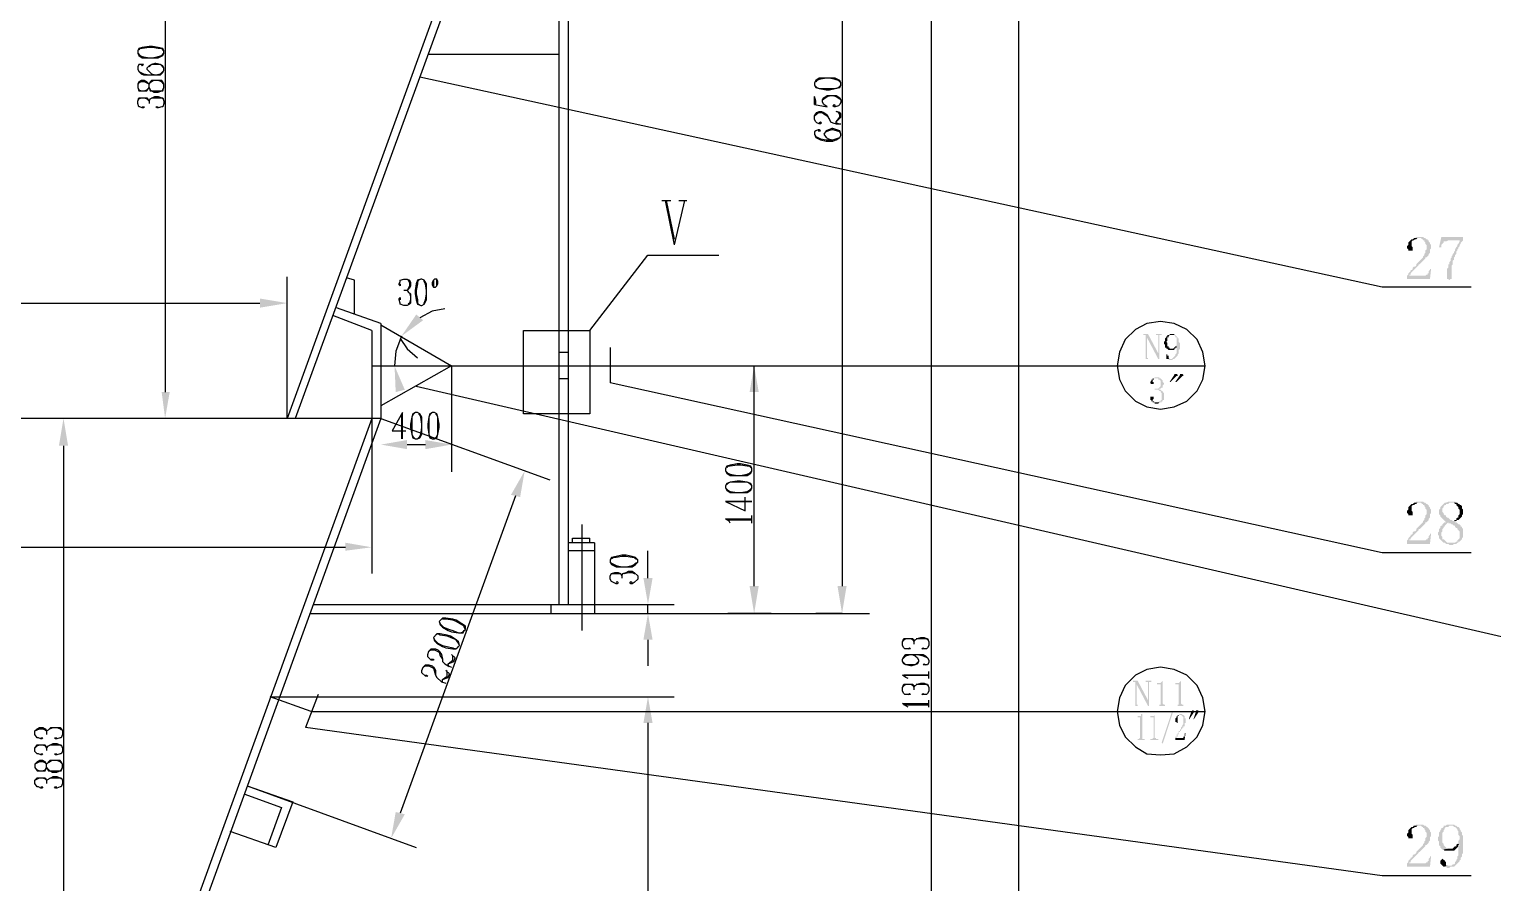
# Model space of a CAD drawing. Extents: x 51 to 246, y 3 to 417.
# Drawn here: x 114.5 to 168.8, y 264.5 to 296.1 of the extents above; entities that cross this region are included whole.
import ezdxf

# ---------------------------------------------------------------- set-up
doc = ezdxf.new("R2010")
doc.units = 0
doc.header["$MEASUREMENT"] = 0
doc.layers.add('_____1', color=160, linetype='Continuous')

msp = doc.modelspace()

# ---------------------------------------------------------------- hatches: boundary and pattern name
at = {"layer": '_____1'}
for points in [[(166.074, 288.417), (165.947, 288.417), (165.904, 288.374), (165.862, 288.374), (166.116, 288.374), (166.158, 288.332), (166.201, 288.332), (166.201, 288.29), (166.243, 288.29), (166.243, 288.247), (166.285, 288.205), (166.285, 288.163), (166.328, 288.12), (166.328, 287.951), (166.285, 287.909), (166.285, 287.824), (166.243, 287.782), (166.243, 287.739), (166.201, 287.697), (166.201, 287.655), (165.947, 287.401), (165.947, 287.358), (165.904, 287.316), (165.862, 287.316), (165.82, 287.274), (165.82, 287.231), (165.777, 287.189), (165.735, 287.189), (165.735, 287.147), (165.65, 287.062), (165.65, 287.02), (165.608, 286.977), (165.693, 286.977), (165.693, 287.02), (165.735, 287.02), (165.735, 287.062), (166.031, 287.358), (166.031, 287.401), (166.074, 287.401), (166.285, 287.612), (166.285, 287.655), (166.328, 287.655), (166.412, 287.739), (166.412, 287.782), (166.455, 287.824), (166.455, 287.951), (166.497, 287.993), (166.497, 288.12), (166.455, 288.163), (166.455, 288.205), (166.412, 288.247), (166.412, 288.29), (166.37, 288.29), (166.37, 288.332), (166.328, 288.332), (166.285, 288.374), (166.243, 288.374), (166.201, 288.417), (166.116, 288.417)], [(165.862, 288.374), (165.82, 288.332), (165.777, 288.332), (165.65, 288.205), (165.65, 288.12), (165.608, 288.078), (165.608, 287.993), (165.65, 287.951), (165.65, 287.909), (165.82, 287.909), (165.82, 288.036), (165.777, 288.078), (165.777, 288.247), (165.82, 288.29), (165.862, 288.29), (165.904, 288.332), (165.947, 288.332), (165.989, 288.374), (166.031, 288.374)], [(167.682, 288.417), (166.878, 288.417), (166.793, 288.036), (166.878, 288.036), (166.878, 288.12), (166.963, 288.205), (166.963, 288.247), (167.047, 288.247), (167.132, 288.29), (167.682, 288.29), (167.682, 288.332)], [(167.682, 288.29), (167.555, 288.29), (167.555, 288.247), (167.513, 288.163), (167.471, 288.12), (167.471, 288.078), (167.428, 288.036), (167.386, 287.951), (167.386, 287.909), (167.344, 287.866), (167.344, 287.824), (167.301, 287.782), (167.301, 287.739), (167.259, 287.697), (167.259, 287.655), (167.217, 287.612), (167.217, 287.528), (167.174, 287.485), (167.174, 287.401), (167.132, 287.401), (167.132, 287.274), (167.09, 287.231), (167.09, 286.85), (167.132, 286.85), (167.174, 286.808), (167.217, 286.85), (167.259, 286.85), (167.259, 287.358), (167.301, 287.401), (167.301, 287.528), (167.344, 287.57), (167.344, 287.655), (167.386, 287.697), (167.386, 287.739), (167.428, 287.782), (167.428, 287.866), (167.471, 287.909), (167.471, 287.951), (167.513, 287.993), (167.513, 288.036), (167.555, 288.078), (167.555, 288.12), (167.598, 288.163), (167.598, 288.205), (167.64, 288.247)], [(166.497, 287.231), (166.455, 287.231), (166.455, 287.189), (166.412, 287.147), (166.412, 287.062), (166.37, 287.062), (166.37, 287.02), (166.328, 287.02), (166.285, 286.977), (165.608, 286.977), (165.608, 286.85), (166.455, 286.85)], [(123.063, 286.131), (123.063, 285.792), (124.079, 285.961)], [(129.117, 285.326), (128.863, 285.538), (128.312, 284.734)], [(155.998, 284.818), (155.829, 284.818), (155.829, 284.776), (155.914, 284.776), (155.914, 284.734), (155.956, 284.691), (156.379, 283.887), (156.379, 284.099)], [(155.914, 284.734), (155.914, 283.887), (155.829, 283.887), (156.041, 283.887), (155.998, 283.887), (155.998, 283.929), (155.956, 283.929), (155.956, 284.691)], [(156.506, 284.818), (156.295, 284.818), (156.295, 284.776), (156.379, 284.776), (156.379, 283.887), (156.422, 283.887), (156.422, 284.776), (156.506, 284.776)], [(156.887, 284.818), (156.803, 284.818), (156.803, 284.776), (156.718, 284.776), (156.718, 284.734), (156.676, 284.734), (156.676, 284.691), (156.633, 284.649), (156.633, 284.564), (156.591, 284.522), (156.591, 284.437), (156.633, 284.437), (156.633, 284.31), (156.676, 284.31), (156.676, 284.268), (156.845, 284.268), (156.803, 284.268), (156.803, 284.31), (156.76, 284.31), (156.76, 284.353), (156.718, 284.353), (156.718, 284.48), (156.676, 284.522), (156.718, 284.564), (156.718, 284.691), (156.76, 284.691), (156.76, 284.734), (156.803, 284.776), (157.014, 284.776), (156.972, 284.776), (156.972, 284.818), (156.93, 284.818)], [(156.718, 284.056), (156.676, 284.056), (156.676, 283.887), (156.845, 283.887), (156.803, 283.887), (156.76, 283.929), (156.76, 284.014), (156.718, 284.014)], [(157.014, 284.353), (156.93, 284.268), (156.718, 284.268), (156.76, 284.226), (156.972, 284.226), (156.972, 284.268), (157.014, 284.268), (157.014, 284.31), (157.057, 284.31), (157.057, 284.353)], [(128.101, 282.659), (128.439, 282.744), (128.058, 283.633)], [(141.224, 282.659), (141.563, 282.659), (141.393, 283.633)], [(157.014, 283.337), (156.972, 283.337), (156.972, 283.294), (156.803, 283.04), (156.845, 283.04), (157.057, 283.252), (157.099, 283.252), (157.099, 283.294), (157.057, 283.337)], [(157.226, 283.337), (157.184, 283.337), (157.184, 283.294), (157.014, 283.04), (157.057, 283.04), (157.268, 283.252), (157.311, 283.252), (157.311, 283.294), (157.268, 283.337)], [(156.21, 283.167), (156.168, 283.167), (156.168, 283.125), (156.125, 283.125), (156.125, 283.083), (156.083, 283.04), (156.083, 282.998), (156.125, 282.956), (156.21, 282.956), (156.21, 283.04), (156.168, 283.04), (156.168, 283.083), (156.21, 283.125), (156.21, 283.167), (156.295, 283.167)], [(156.337, 283.21), (156.252, 283.21), (156.21, 283.167), (156.379, 283.167), (156.379, 283.125), (156.422, 283.125), (156.464, 283.083), (156.464, 282.871), (156.379, 282.786), (156.252, 282.786), (156.252, 282.744), (156.379, 282.744), (156.422, 282.702), (156.464, 282.702), (156.464, 282.659), (156.506, 282.617), (156.506, 282.363), (156.464, 282.363), (156.464, 282.321), (156.422, 282.321), (156.379, 282.278), (156.295, 282.278), (156.506, 282.278), (156.506, 282.321), (156.549, 282.321), (156.549, 282.363), (156.591, 282.363), (156.591, 282.617), (156.549, 282.659), (156.549, 282.702), (156.506, 282.702), (156.464, 282.744), (156.422, 282.744), (156.422, 282.786), (156.464, 282.786), (156.506, 282.829), (156.549, 282.829), (156.549, 282.913), (156.591, 282.956), (156.591, 282.998), (156.549, 283.04), (156.549, 283.083), (156.464, 283.167), (156.422, 283.167), (156.422, 283.21), (156.379, 283.21)], [(119.422, 282.659), (119.719, 282.659), (119.549, 281.686)], [(156.125, 282.49), (156.083, 282.49), (156.083, 282.363), (156.125, 282.363), (156.125, 282.321), (156.168, 282.321), (156.168, 282.278), (156.252, 282.278), (156.252, 282.236), (156.379, 282.236), (156.422, 282.278), (156.464, 282.278), (156.252, 282.278), (156.21, 282.321), (156.168, 282.321), (156.168, 282.363), (156.21, 282.405), (156.21, 282.49), (156.168, 282.49)], [(115.612, 280.67), (115.951, 280.67), (115.782, 281.686)], [(128.524, 280.881), (128.524, 280.543), (127.55, 280.712)], [(129.201, 280.881), (129.201, 280.543), (130.175, 280.712)], [(132.376, 278.849), (132.715, 278.765), (132.884, 279.738)], [(166.074, 278.595), (165.947, 278.595), (165.904, 278.553), (165.862, 278.553), (166.116, 278.553), (166.158, 278.511), (166.201, 278.511), (166.201, 278.468), (166.243, 278.468), (166.243, 278.426), (166.285, 278.384), (166.285, 278.341), (166.328, 278.299), (166.328, 278.13), (166.285, 278.087), (166.285, 278.003), (166.243, 277.96), (166.243, 277.918), (166.201, 277.876), (166.201, 277.833), (165.947, 277.579), (165.947, 277.537), (165.904, 277.495), (165.862, 277.495), (165.82, 277.452), (165.82, 277.41), (165.777, 277.368), (165.735, 277.368), (165.735, 277.325), (165.65, 277.241), (165.65, 277.198), (165.608, 277.156), (165.693, 277.156), (165.693, 277.198), (165.735, 277.198), (165.735, 277.241), (165.947, 277.452), (165.989, 277.495), (166.031, 277.537), (166.031, 277.579), (166.074, 277.579), (166.285, 277.791), (166.285, 277.833), (166.328, 277.833), (166.412, 277.918), (166.412, 277.96), (166.455, 278.003), (166.455, 278.13), (166.497, 278.172), (166.497, 278.299), (166.455, 278.341), (166.455, 278.384), (166.412, 278.426), (166.412, 278.468), (166.37, 278.468), (166.37, 278.511), (166.328, 278.511), (166.285, 278.553), (166.243, 278.553), (166.201, 278.595), (166.116, 278.595)], [(165.862, 278.553), (165.82, 278.511), (165.777, 278.511), (165.65, 278.384), (165.65, 278.299), (165.608, 278.257), (165.608, 278.172), (165.65, 278.13), (165.65, 278.087), (165.82, 278.087), (165.82, 278.214), (165.777, 278.257), (165.777, 278.426), (165.82, 278.468), (165.862, 278.468), (165.904, 278.511), (165.947, 278.511), (165.989, 278.553), (166.031, 278.553)], [(167.259, 278.595), (167.132, 278.595), (167.047, 278.553), (167.005, 278.553), (166.963, 278.511), (166.836, 278.384), (166.836, 278.341), (166.793, 278.299), (166.793, 278.13), (166.836, 278.087), (166.836, 278.045), (166.963, 277.918), (167.005, 277.876), (167.047, 277.833), (167.005, 277.833), (167.132, 277.833), (167.132, 277.791), (167.217, 277.791), (167.259, 277.749), (167.301, 277.749), (167.344, 277.706), (167.386, 277.706), (167.386, 277.664), (167.428, 277.622), (167.471, 277.622), (167.471, 277.579), (167.555, 277.495), (167.555, 277.241), (167.471, 277.156), (167.471, 277.114), (167.428, 277.114), (167.386, 277.071), (167.005, 277.071), (167.047, 277.029), (167.132, 277.029), (167.174, 276.987), (167.301, 276.987), (167.344, 277.029), (167.428, 277.029), (167.471, 277.071), (167.513, 277.071), (167.513, 277.114), (167.555, 277.114), (167.64, 277.198), (167.64, 277.241), (167.682, 277.283), (167.682, 277.579), (167.64, 277.622), (167.64, 277.664), (167.598, 277.664), (167.598, 277.706), (167.555, 277.749), (167.513, 277.749), (167.428, 277.833), (167.386, 277.833), (167.428, 277.876), (167.301, 277.876), (167.259, 277.918), (167.217, 277.918), (167.132, 278.003), (167.09, 278.003), (167.047, 278.045), (167.047, 278.087), (167.005, 278.087), (166.963, 278.13), (166.963, 278.172), (166.92, 278.214), (166.92, 278.341), (166.963, 278.384), (166.963, 278.426), (167.005, 278.468), (167.047, 278.468), (167.047, 278.511), (167.132, 278.511), (167.174, 278.553), (167.471, 278.553), (167.428, 278.553), (167.386, 278.595), (167.301, 278.595)], [(167.471, 278.553), (167.259, 278.553), (167.344, 278.553), (167.386, 278.511), (167.428, 278.511), (167.428, 278.468), (167.513, 278.384), (167.513, 278.341), (167.555, 278.299), (167.555, 278.13), (167.513, 278.087), (167.513, 278.003), (167.471, 278.003), (167.428, 277.96), (167.428, 277.918), (167.386, 277.918), (167.344, 277.876), (167.428, 277.876), (167.471, 277.918), (167.513, 277.918), (167.64, 278.045), (167.64, 278.087), (167.682, 278.13), (167.682, 278.299), (167.64, 278.341), (167.64, 278.426), (167.598, 278.468), (167.555, 278.468), (167.555, 278.511), (167.513, 278.511)], [(166.497, 277.41), (166.455, 277.41), (166.455, 277.368), (166.412, 277.325), (166.412, 277.241), (166.37, 277.241), (166.37, 277.198), (166.328, 277.198), (166.285, 277.156), (165.608, 277.156), (165.608, 277.029), (166.455, 277.029)], [(167.005, 277.833), (166.92, 277.749), (166.92, 277.706), (166.878, 277.706), (166.836, 277.664), (166.836, 277.622), (166.793, 277.579), (166.793, 277.495), (166.751, 277.452), (166.751, 277.368), (166.793, 277.325), (166.793, 277.241), (166.963, 277.071), (167.259, 277.071), (167.09, 277.071), (166.963, 277.198), (166.92, 277.198), (166.92, 277.283), (166.878, 277.325), (166.878, 277.452), (166.92, 277.495), (166.92, 277.579), (166.963, 277.622), (166.963, 277.664), (167.005, 277.664), (167.005, 277.706), (167.132, 277.833)], [(126.238, 277.071), (126.238, 276.775), (127.212, 276.902)], [(137.287, 275.759), (137.626, 275.759), (137.456, 274.785)], [(141.224, 275.463), (141.563, 275.463), (141.393, 274.447)], [(144.484, 275.463), (144.822, 275.463), (144.653, 274.447)], [(137.287, 273.473), (137.626, 273.473), (137.456, 274.447)], [(155.617, 271.949), (155.448, 271.949), (155.448, 271.907), (155.533, 271.907), (155.533, 271.864), (155.575, 271.822), (155.998, 271.018), (155.998, 271.229)], [(156.125, 271.949), (155.914, 271.949), (155.914, 271.907), (155.998, 271.907), (155.998, 271.018), (156.041, 271.018), (156.041, 271.907), (156.125, 271.907)], [(156.549, 271.949), (156.464, 271.864), (156.337, 271.864), (156.337, 271.822), (156.464, 271.822), (156.464, 271.06), (156.422, 271.06), (156.422, 271.018), (156.337, 271.018), (156.718, 271.018), (156.633, 271.018), (156.633, 271.06), (156.591, 271.06), (156.549, 271.102)], [(157.226, 271.949), (157.141, 271.864), (157.014, 271.864), (157.014, 271.822), (157.141, 271.822), (157.141, 271.06), (157.099, 271.06), (157.099, 271.018), (157.014, 271.018), (157.395, 271.018), (157.311, 271.018), (157.311, 271.06), (157.268, 271.06), (157.226, 271.102)], [(137.287, 270.383), (137.626, 270.383), (137.456, 271.356)], [(155.533, 271.864), (155.533, 271.018), (155.448, 271.018), (155.66, 271.018), (155.617, 271.018), (155.617, 271.06), (155.575, 271.06), (155.575, 271.822)], [(157.649, 270.848), (157.607, 270.806), (157.522, 270.552), (157.522, 270.51), (157.692, 270.764), (157.692, 270.848)], [(155.787, 270.721), (155.744, 270.721), (155.744, 270.637), (155.617, 270.637), (155.617, 270.594), (155.702, 270.594), (155.702, 269.832), (155.66, 269.79), (155.617, 269.79), (155.617, 269.748), (155.871, 269.748), (155.871, 269.79), (155.787, 269.79), (155.787, 269.875)], [(156.252, 270.721), (156.252, 270.679), (156.21, 270.637), (156.083, 270.637), (156.083, 270.594), (156.21, 270.594), (156.21, 269.832), (156.168, 269.832), (156.168, 269.79), (156.083, 269.79), (156.083, 269.748), (156.379, 269.748), (156.379, 269.79), (156.295, 269.79), (156.295, 269.832), (156.252, 269.832), (156.252, 269.875)], [(157.184, 270.721), (157.141, 270.679), (157.099, 270.679), (157.226, 270.679), (157.311, 270.594), (157.311, 270.34), (157.268, 270.298), (157.268, 270.256), (157.226, 270.213), (157.226, 270.171), (157.184, 270.129), (157.184, 270.086), (157.141, 270.086), (157.141, 270.044), (157.099, 270.002), (157.099, 269.959), (157.057, 269.959), (157.057, 269.875), (157.014, 269.875), (157.014, 269.832), (157.057, 269.832), (157.057, 269.875), (157.099, 269.875), (157.099, 269.959), (157.141, 269.959), (157.141, 270.044), (157.184, 270.044), (157.184, 270.086), (157.226, 270.086), (157.226, 270.129), (157.268, 270.171), (157.268, 270.213), (157.311, 270.213), (157.311, 270.256), (157.353, 270.256), (157.353, 270.383), (157.395, 270.383), (157.395, 270.552), (157.353, 270.552), (157.353, 270.637), (157.311, 270.679), (157.268, 270.679), (157.268, 270.721), (157.226, 270.721)], [(157.099, 270.679), (157.099, 270.637), (157.057, 270.637), (157.057, 270.594), (157.014, 270.552), (157.014, 270.425), (157.057, 270.425), (157.057, 270.383), (157.099, 270.383), (157.099, 270.637), (157.141, 270.637), (157.141, 270.679), (157.184, 270.679)], [(157.395, 270.002), (157.353, 270.002), (157.353, 269.875), (157.311, 269.875), (157.311, 269.832), (157.014, 269.832), (157.014, 269.748), (157.353, 269.748)], [(128.101, 267.081), (128.439, 266.996), (127.931, 266.107)], [(166.074, 266.615), (165.947, 266.615), (165.904, 266.573), (165.862, 266.573), (166.116, 266.573), (166.158, 266.53), (166.201, 266.53), (166.201, 266.488), (166.243, 266.488), (166.243, 266.446), (166.285, 266.403), (166.285, 266.361), (166.328, 266.319), (166.328, 266.149), (166.285, 266.107), (166.285, 266.022), (166.243, 265.98), (166.243, 265.938), (166.201, 265.895), (166.201, 265.853), (165.947, 265.599), (165.947, 265.557), (165.904, 265.514), (165.862, 265.514), (165.82, 265.472), (165.82, 265.43), (165.777, 265.387), (165.735, 265.387), (165.735, 265.345), (165.65, 265.26), (165.65, 265.218), (165.608, 265.176), (165.693, 265.176), (165.693, 265.218), (165.735, 265.218), (165.735, 265.26), (166.031, 265.557), (166.031, 265.599), (166.074, 265.599), (166.285, 265.811), (166.285, 265.853), (166.328, 265.853), (166.37, 265.895), (166.412, 265.938), (166.412, 265.98), (166.455, 266.022), (166.455, 266.149), (166.497, 266.192), (166.497, 266.319), (166.455, 266.361), (166.455, 266.403), (166.412, 266.446), (166.412, 266.488), (166.37, 266.488), (166.37, 266.53), (166.328, 266.53), (166.285, 266.573), (166.243, 266.573), (166.201, 266.615), (166.116, 266.615)], [(165.862, 266.573), (165.82, 266.53), (165.777, 266.53), (165.65, 266.403), (165.65, 266.319), (165.608, 266.276), (165.608, 266.192), (165.65, 266.149), (165.65, 266.107), (165.82, 266.107), (165.82, 266.234), (165.777, 266.276), (165.777, 266.446), (165.82, 266.488), (165.862, 266.488), (165.904, 266.53), (165.947, 266.53), (165.989, 266.573), (166.031, 266.573)], [(167.217, 266.615), (167.09, 266.615), (167.047, 266.573), (166.963, 266.573), (166.963, 266.53), (166.92, 266.488), (166.878, 266.488), (166.878, 266.446), (166.836, 266.403), (166.836, 266.361), (166.793, 266.319), (166.793, 266.192), (166.751, 266.149), (166.751, 266.022), (166.793, 265.98), (166.793, 265.853), (166.836, 265.811), (166.836, 265.768), (166.92, 265.684), (167.174, 265.726), (167.09, 265.726), (166.963, 265.853), (166.963, 265.895), (166.92, 265.938), (166.92, 266.319), (166.963, 266.361), (166.963, 266.403), (167.005, 266.446), (167.005, 266.488), (167.047, 266.53), (167.132, 266.53), (167.174, 266.573), (167.428, 266.573), (167.386, 266.573), (167.344, 266.615), (167.259, 266.615)], [(167.428, 266.573), (167.217, 266.573), (167.301, 266.573), (167.344, 266.53), (167.386, 266.53), (167.471, 266.446), (167.471, 266.403), (167.513, 266.361), (167.513, 266.234), (167.555, 266.192), (167.555, 266.065), (167.513, 266.022), (167.513, 265.938), (167.471, 265.895), (167.555, 265.895), (167.555, 265.853), (167.513, 265.768), (167.513, 265.472), (167.471, 265.43), (167.471, 265.345), (167.428, 265.303), (167.428, 265.26), (167.386, 265.218), (167.386, 265.176), (167.344, 265.133), (167.301, 265.133), (167.259, 265.091), (167.132, 265.091), (166.963, 265.049), (167.047, 265.049), (167.09, 265.006), (167.174, 265.006), (167.217, 265.049), (167.344, 265.049), (167.471, 265.176), (167.513, 265.218), (167.555, 265.26), (167.555, 265.303), (167.598, 265.303), (167.598, 265.387), (167.64, 265.43), (167.64, 265.514), (167.682, 265.557), (167.682, 266.192), (167.64, 266.234), (167.64, 266.319), (167.598, 266.361), (167.598, 266.403), (167.555, 266.446), (167.555, 266.488), (167.513, 266.53), (167.471, 266.53)], [(166.497, 265.43), (166.455, 265.43), (166.455, 265.387), (166.412, 265.345), (166.412, 265.26), (166.37, 265.26), (166.37, 265.218), (166.328, 265.218), (166.285, 265.176), (165.608, 265.176), (165.608, 265.049), (166.455, 265.049)], [(167.471, 265.895), (167.428, 265.853), (167.428, 265.811), (167.386, 265.811), (167.301, 265.726), (167.174, 265.726), (166.92, 265.684), (166.963, 265.684), (167.005, 265.641), (167.344, 265.641), (167.513, 265.811), (167.513, 265.853), (167.555, 265.895)], [(166.92, 265.345), (166.836, 265.26), (166.836, 265.176), (166.963, 265.049), (167.132, 265.091), (167.047, 265.091), (167.047, 265.218), (167.005, 265.26), (167.005, 265.303), (166.963, 265.303)]]:
    msp.add_hatch(color=7, dxfattribs=at).paths.add_polyline_path(points, is_closed=False)
for points in [[(157.014, 284.776), (156.887, 284.776), (156.972, 284.776), (157.014, 284.734), (157.014, 284.691), (157.057, 284.691), (157.057, 284.395), (157.014, 284.353), (157.057, 284.353), (157.057, 284.099), (157.014, 284.056), (157.014, 284.014), (156.887, 283.887), (156.718, 283.887), (156.76, 283.887), (156.76, 283.845), (156.887, 283.845), (156.93, 283.887), (156.972, 283.887), (157.099, 284.014), (157.099, 284.056), (157.141, 284.099), (157.141, 284.226), (157.184, 284.268), (157.184, 284.48), (157.141, 284.522), (157.141, 284.649), (157.099, 284.649), (157.099, 284.691)], [(157.819, 270.848), (157.776, 270.848), (157.776, 270.806), (157.692, 270.552), (157.692, 270.51), (157.861, 270.764), (157.861, 270.848)], [(156.549, 269.621), (156.506, 269.663), (156.887, 270.806), (156.93, 270.806)]]:
    msp.add_hatch(color=7, dxfattribs=at).paths.add_polyline_path(points)

# ---------------------------------------------------------------- linework, layer by layer
at = {"layer": '_____1', "color": 7}
for p, q in [((151.215, 228.388), (151.215, 394.419)), ((134.493, 381.127), (134.493, 274.785)), ((134.154, 314.579), (134.154, 274.785)), ((144.653, 314.494), (144.653, 275.463)), ((147.955, 314.494), (147.955, 230.039)), ((133.265, 307.001), (124.079, 281.686)), ((133.604, 307.001), (124.375, 281.686)), ((119.549, 306.027), (119.549, 282.659)), ((134.154, 295.19), (129.328, 295.19)), ((164.677, 286.554), (128.99, 294.343)), ((143.637, 293.327), (143.637, 293.624)), ((137.964, 289.771), (138.303, 289.771)), ((138.091, 289.771), (138.43, 288.12)), ((138.134, 289.771), (138.43, 288.332)), ((138.811, 289.771), (138.43, 288.12)), ((138.599, 289.771), (138.896, 289.771)), ((135.297, 284.945), (137.456, 287.739)), ((137.456, 287.739), (140.081, 287.739)), ((124.079, 281.686), (124.079, 286.935)), ((167.979, 286.554), (164.677, 286.554)), ((96.054, 285.961), (123.063, 285.961)), ((127.212, 284.945), (125.772, 285.496)), ((127.55, 285.199), (125.899, 285.792)), ((127.212, 284.945), (127.212, 281.686)), ((127.55, 285.199), (127.55, 281.686)), ((134.154, 284.141), (134.493, 284.141)), ((136.059, 284.31), (136.059, 282.998)), ((127.212, 283.633), (136.059, 283.633)), ((130.175, 283.633), (130.175, 279.696)), ((136.059, 283.633), (154.855, 283.633)), ((141.393, 275.463), (141.393, 283.633)), ((154.855, 283.633), (158.115, 283.633)), ((169.757, 273.431), (128.863, 282.871)), ((134.154, 283.167), (134.493, 283.167)), ((164.677, 276.69), (136.059, 282.998)), ((127.55, 281.686), (91.567, 281.686)), ((116.798, 281.686), (114.808, 281.686)), ((127.212, 281.686), (118.068, 256.497)), ((127.55, 281.686), (118.406, 256.497)), ((122.047, 281.686), (118.576, 281.686)), ((127.212, 281.686), (127.212, 275.928)), ((127.55, 281.686), (133.816, 279.4)), ((128.312, 281.813), (128.312, 280.924)), ((115.782, 280.67), (115.782, 257.513)), ((128.524, 280.712), (129.201, 280.712)), ((132.546, 278.807), (128.27, 267.038)), ((140.377, 277.918), (141.309, 277.918)), ((141.309, 277.791), (141.309, 278.087)), ((135.001, 277.749), (135.001, 273.812)), ((92.879, 276.902), (126.238, 276.902)), ((135.467, 277.071), (134.493, 277.071)), ((135.297, 277.071), (135.297, 277.241)), ((135.467, 277.071), (135.467, 274.447)), ((135.467, 276.775), (134.493, 276.775)), ((137.456, 275.759), (137.456, 276.775)), ((167.979, 276.69), (164.677, 276.69)), ((125.053, 274.785), (135.467, 274.785)), ((133.858, 274.785), (133.858, 274.447)), ((135.467, 274.785), (138.43, 274.785)), ((137.456, 274.447), (137.456, 274.785)), ((124.926, 274.447), (135.467, 274.447)), ((135.467, 274.447), (138.43, 274.447)), ((138.43, 274.447), (145.669, 274.447)), ((142.028, 274.447), (140.42, 274.447)), ((144.653, 274.447), (143.679, 274.447)), ((137.456, 273.473), (137.456, 272.499)), ((147.87, 272.034), (147.87, 272.288)), ((124.968, 270.806), (123.444, 271.356)), ((123.444, 271.356), (138.43, 271.356)), ((125.222, 271.441), (124.756, 270.213)), ((146.939, 271.06), (147.87, 271.06)), ((147.87, 270.975), (147.87, 271.229)), ((124.968, 270.806), (154.855, 270.806)), ((137.456, 270.383), (137.456, 230.039)), ((154.855, 270.806), (158.115, 270.806)), ((164.677, 264.71), (124.756, 270.213)), ((122.47, 267.758), (123.867, 267.25)), ((122.597, 268.054), (128.863, 265.768)), ((122.597, 268.054), (124.291, 267.462)), ((123.867, 267.25), (123.359, 265.853)), ((167.979, 264.71), (164.677, 264.71))]:
    msp.add_line(p, q, dxfattribs=at)
for points in [[(118.533, 295.232), (118.576, 295.148), (118.703, 295.063), (119.295, 295.063), (119.465, 295.148), (119.507, 295.232), (119.507, 295.317), (119.465, 295.402), (119.295, 295.444), (119.084, 295.486), (118.957, 295.486), (118.703, 295.444), (118.576, 295.402), (118.533, 295.317), (118.533, 295.232), (118.618, 295.148), (118.703, 295.105), (118.957, 295.063), (119.084, 295.063), (119.295, 295.105), (119.422, 295.148), (119.507, 295.232)], [(119.507, 295.317), (119.422, 295.402), (119.295, 295.402), (119.084, 295.444), (118.957, 295.444), (118.703, 295.402), (118.618, 295.402), (118.576, 295.359)], [(118.66, 294.809), (118.703, 294.767), (118.745, 294.809), (118.576, 294.809), (118.533, 294.724), (118.533, 294.64), (118.576, 294.555), (118.66, 294.47), (118.745, 294.428), (119.38, 294.428), (119.465, 294.513), (119.507, 294.597), (119.507, 294.682), (119.465, 294.767), (119.38, 294.809), (119.211, 294.851), (119.168, 294.851), (119.041, 294.809), (118.957, 294.767), (118.872, 294.682), (118.872, 294.64), (119.041, 294.47), (119.168, 294.428)], [(119.507, 294.682), (119.38, 294.809), (119.041, 294.809), (118.957, 294.724)], [(118.533, 294.64), (118.576, 294.555), (118.745, 294.47), (118.957, 294.428), (119.211, 294.428), (119.38, 294.47), (119.507, 294.597)], [(118.533, 293.962), (118.576, 293.835), (118.872, 293.835), (118.957, 293.962), (118.957, 294.089), (118.872, 294.174), (118.787, 294.216), (118.66, 294.216), (118.576, 294.174), (118.533, 294.089), (118.533, 293.962), (118.576, 293.878), (118.66, 293.835), (118.787, 293.835), (118.872, 293.878), (118.957, 293.962)], [(118.957, 294.089), (118.787, 294.174), (118.66, 294.174), (118.576, 294.132), (118.533, 294.089)], [(118.957, 293.962), (118.999, 293.835), (119.041, 293.835), (119.126, 293.793), (119.295, 293.793), (119.422, 293.835), (119.465, 293.835), (119.507, 293.962), (119.507, 294.089), (119.465, 294.174), (119.422, 294.216), (119.041, 294.216), (118.999, 294.174), (118.957, 294.089)], [(119.507, 294.089), (119.422, 294.174), (119.295, 294.216), (119.126, 294.216), (119.041, 294.174), (118.999, 294.132)], [(143.637, 294.047), (143.679, 293.962), (143.806, 293.92), (144.06, 293.878), (144.187, 293.878), (144.399, 293.92), (144.568, 293.962), (144.611, 294.047), (144.611, 294.132), (144.568, 294.216), (144.399, 294.301), (143.806, 294.301), (143.679, 294.216), (143.637, 294.132), (143.637, 294.047), (143.722, 293.962), (143.806, 293.92), (144.399, 293.92), (144.526, 293.962), (144.611, 294.047)], [(144.611, 294.132), (144.526, 294.216), (144.399, 294.259), (144.187, 294.301), (144.06, 294.301), (143.806, 294.259), (143.722, 294.216), (143.679, 294.174)], [(118.533, 293.454), (118.576, 293.539), (118.66, 293.581), (118.787, 293.581), (118.872, 293.539), (118.957, 293.454), (118.999, 293.539), (119.168, 293.624), (119.295, 293.624), (119.422, 293.581), (119.465, 293.581), (119.507, 293.454), (119.507, 293.37), (119.465, 293.243), (119.422, 293.243), (119.295, 293.2), (119.253, 293.2), (119.211, 293.243), (119.295, 293.243)], [(118.957, 293.962), (118.999, 293.878), (119.041, 293.835), (119.422, 293.835), (119.465, 293.878), (119.507, 293.962)], [(143.637, 293.327), (144.103, 293.243), (143.976, 293.327), (143.933, 293.412), (143.933, 293.497), (143.976, 293.581), (144.103, 293.666), (144.441, 293.666), (144.568, 293.581), (144.611, 293.497), (144.611, 293.412), (144.568, 293.327), (144.526, 293.285), (144.399, 293.243), (144.357, 293.243), (144.314, 293.285), (144.357, 293.327), (144.399, 293.285)], [(143.679, 293.327), (143.679, 293.454), (143.637, 293.624)], [(143.933, 293.497), (143.976, 293.539), (144.103, 293.624), (144.23, 293.666), (144.314, 293.666), (144.441, 293.624), (144.568, 293.539), (144.611, 293.497)], [(118.703, 293.243), (118.787, 293.243), (118.745, 293.2), (118.703, 293.2), (118.618, 293.243), (118.576, 293.243), (118.533, 293.37), (118.533, 293.454), (118.576, 293.581), (118.872, 293.581), (118.957, 293.454), (118.957, 293.37)], [(119.041, 293.581), (119.422, 293.581), (119.465, 293.539)], [(143.806, 292.65), (143.849, 292.692), (143.891, 292.65), (143.849, 292.608), (143.806, 292.608), (143.722, 292.65), (143.679, 292.692), (143.637, 292.777), (143.637, 292.904), (143.679, 292.989), (143.722, 293.031), (143.806, 293.073), (143.891, 293.073), (143.976, 293.031), (144.103, 292.946), (144.23, 292.692), (144.314, 292.65), (144.441, 292.608), (144.611, 292.608)], [(144.526, 292.608), (144.441, 292.65), (144.441, 292.692), (144.568, 292.862), (144.568, 292.946), (144.526, 293.031), (144.441, 293.073)], [(144.441, 292.692), (144.611, 292.862), (144.611, 292.989), (144.568, 293.031), (144.441, 293.073)], [(143.637, 292.904), (143.722, 292.989), (143.806, 293.031), (143.891, 293.031), (143.976, 292.989), (144.103, 292.904), (144.187, 292.777)], [(143.764, 292.354), (143.849, 292.354), (143.806, 292.396), (143.764, 292.396), (143.679, 292.354), (143.637, 292.311), (143.637, 292.227), (143.679, 292.1), (143.849, 292.015), (144.06, 291.973), (144.314, 291.973), (144.441, 292.015), (144.568, 292.1), (144.611, 292.184), (144.611, 292.227), (144.568, 292.354), (144.314, 292.438), (144.272, 292.438), (144.145, 292.396), (144.06, 292.354), (143.976, 292.227), (144.06, 292.1), (144.145, 292.057), (144.272, 292.015)], [(143.637, 292.227), (143.679, 292.142), (143.849, 292.057), (144.06, 292.015), (144.314, 292.015), (144.568, 292.1), (144.611, 292.184)], [(144.611, 292.227), (144.568, 292.311), (144.314, 292.396), (144.272, 292.396), (144.145, 292.354), (144.06, 292.311)], [(126.577, 285.538), (126.577, 286.808), (126.28, 286.893)], [(128.27, 286.681), (128.27, 286.596), (128.228, 286.639), (128.228, 286.681), (128.27, 286.766), (128.27, 286.808), (128.397, 286.85), (128.524, 286.85), (128.609, 286.808), (128.651, 286.723), (128.651, 286.596), (128.609, 286.512), (128.524, 286.427), (128.397, 286.427)], [(128.524, 286.85), (128.566, 286.808), (128.609, 286.723), (128.609, 286.596), (128.524, 286.427), (128.566, 286.385), (128.651, 286.3), (128.651, 285.961), (128.609, 285.919), (128.524, 285.877), (128.397, 285.877), (128.27, 285.919), (128.27, 285.961), (128.228, 286.088), (128.228, 286.131), (128.27, 286.173), (128.27, 286.088)], [(129.032, 286.85), (128.905, 286.808), (128.863, 286.681), (128.82, 286.427), (128.82, 286.3), (128.863, 286.088), (128.905, 285.919), (129.032, 285.877), (129.074, 285.877), (129.159, 285.919), (129.244, 286.088), (129.244, 286.681), (129.159, 286.808), (129.074, 286.85), (129.032, 286.85), (128.947, 286.808), (128.905, 286.766), (128.905, 286.681), (128.863, 286.427), (128.863, 286.3), (128.905, 286.088), (128.905, 285.961), (128.947, 285.919), (129.032, 285.877)], [(129.074, 285.877), (129.159, 285.919), (129.159, 285.961), (129.201, 286.088), (129.244, 286.3), (129.244, 286.427), (129.201, 286.681), (129.159, 286.766), (129.159, 286.808)], [(129.625, 286.85), (129.54, 286.85), (129.498, 286.808), (129.455, 286.723), (129.455, 286.639), (129.498, 286.554)], [(129.54, 286.85), (129.498, 286.808), (129.498, 286.554), (129.582, 286.554), (129.625, 286.596), (129.667, 286.681), (129.667, 286.766), (129.625, 286.85)], [(129.582, 286.554), (129.625, 286.596), (129.625, 286.85)], [(128.609, 286.342), (128.651, 286.215), (128.651, 286.088), (128.609, 285.961), (128.566, 285.919)], [(129.921, 285.75), (129.455, 285.665), (128.99, 285.411)], [(127.55, 285.157), (130.175, 283.633), (127.55, 282.151)], [(128.312, 284.734), (128.101, 284.183), (128.058, 283.633)], [(128.27, 284.649), (128.524, 284.268), (128.905, 283.929)], [(128.355, 280.924), (128.355, 281.897), (127.974, 281.22), (128.482, 281.22)], [(128.82, 281.897), (128.736, 281.855), (128.693, 281.728), (128.651, 281.474), (128.651, 281.347), (128.693, 281.093), (128.736, 280.966), (128.82, 280.924), (128.905, 280.924), (128.99, 280.966), (129.074, 281.093), (129.074, 281.728), (128.99, 281.855), (128.905, 281.897), (128.82, 281.897), (128.736, 281.813), (128.693, 281.728), (128.693, 281.093), (128.736, 281.008), (128.82, 280.924)], [(128.905, 280.924), (128.99, 281.008), (129.032, 281.093), (129.074, 281.347), (129.074, 281.474), (129.032, 281.728), (128.99, 281.813), (128.947, 281.855)], [(129.455, 281.897), (129.371, 281.855), (129.328, 281.728), (129.286, 281.474), (129.286, 281.347), (129.328, 281.093), (129.371, 280.966), (129.455, 280.924), (129.54, 280.924), (129.625, 280.966), (129.667, 281.093), (129.709, 281.347), (129.709, 281.474), (129.667, 281.728), (129.625, 281.855), (129.54, 281.897), (129.455, 281.897), (129.371, 281.813), (129.328, 281.728), (129.328, 281.093), (129.371, 281.008), (129.455, 280.924)], [(129.54, 280.924), (129.625, 281.008), (129.667, 281.093), (129.667, 281.728), (129.625, 281.813), (129.582, 281.855)], [(140.335, 279.738), (140.377, 279.654), (140.504, 279.569), (141.139, 279.569), (141.266, 279.654), (141.309, 279.738), (141.309, 279.823), (141.266, 279.908), (141.139, 279.95), (140.885, 279.992), (140.758, 279.992), (140.504, 279.95), (140.377, 279.908), (140.335, 279.823), (140.335, 279.738), (140.42, 279.654), (140.504, 279.611), (140.758, 279.569), (140.885, 279.569), (141.139, 279.611), (141.224, 279.654), (141.309, 279.738)], [(141.309, 279.823), (141.224, 279.908), (141.139, 279.908), (140.885, 279.95), (140.758, 279.95), (140.504, 279.908), (140.42, 279.908), (140.377, 279.865)], [(140.335, 279.103), (140.377, 279.019), (140.504, 278.934), (141.139, 278.934), (141.266, 279.019), (141.309, 279.103), (141.309, 279.188), (141.266, 279.273), (141.139, 279.315), (140.885, 279.357), (140.758, 279.357), (140.504, 279.315), (140.377, 279.273), (140.335, 279.188), (140.335, 279.103), (140.42, 279.019), (140.504, 278.976), (140.758, 278.934), (140.885, 278.934), (141.139, 278.976), (141.224, 279.019), (141.309, 279.103)], [(141.309, 279.188), (141.224, 279.273), (141.139, 279.315), (140.504, 279.315), (140.42, 279.273), (140.377, 279.23)], [(140.42, 278.595), (141.309, 278.595), (140.335, 278.595), (141.055, 278.257), (141.055, 278.765)], [(140.504, 277.791), (140.462, 277.876), (140.335, 277.96), (141.309, 277.96)], [(134.662, 277.071), (134.662, 277.241), (135.297, 277.241)], [(136.059, 276.352), (136.102, 276.267), (136.271, 276.182), (136.864, 276.182), (136.991, 276.267), (137.075, 276.352), (137.075, 276.436), (136.991, 276.521), (136.864, 276.563), (136.652, 276.606), (136.483, 276.606), (136.271, 276.563), (136.102, 276.521), (136.059, 276.436), (136.059, 276.352), (136.102, 276.309), (136.271, 276.225), (136.483, 276.182), (136.652, 276.182), (136.864, 276.225), (136.948, 276.267), (136.991, 276.309), (137.075, 276.352)], [(137.075, 276.436), (136.991, 276.479), (136.948, 276.521), (136.864, 276.521), (136.652, 276.563), (136.483, 276.563), (136.271, 276.521), (136.186, 276.521), (136.102, 276.479)], [(136.059, 275.844), (136.102, 275.928), (136.44, 275.928), (136.483, 275.844), (136.525, 275.928), (136.652, 275.971), (136.737, 276.013), (136.864, 276.013), (136.948, 275.971), (137.075, 275.844), (137.075, 275.717), (136.948, 275.59), (136.864, 275.547), (136.821, 275.547), (136.779, 275.59), (136.821, 275.632), (136.864, 275.59)], [(136.271, 275.59), (136.313, 275.632), (136.356, 275.59), (136.313, 275.547), (136.271, 275.547), (136.102, 275.632), (136.059, 275.717), (136.059, 275.844), (136.102, 275.928), (136.229, 275.971), (136.356, 275.971), (136.44, 275.928), (136.483, 275.844), (136.483, 275.759)], [(136.567, 275.928), (136.737, 275.971), (136.864, 275.971), (136.948, 275.928), (136.991, 275.928)], [(129.709, 274.15), (129.752, 274.023), (129.836, 273.939), (130.048, 273.812), (130.175, 273.769), (130.429, 273.727), (130.598, 273.727), (130.641, 273.812), (130.683, 273.854), (130.683, 273.981), (130.556, 274.066), (130.344, 274.193), (130.217, 274.235), (129.963, 274.277), (129.836, 274.277), (129.709, 274.15), (129.752, 274.066), (129.879, 273.939), (130.09, 273.854), (130.217, 273.812), (130.429, 273.727), (130.514, 273.727), (130.598, 273.769), (130.641, 273.812)], [(130.683, 273.854), (130.641, 273.939), (130.641, 273.981), (130.556, 274.023), (130.344, 274.15), (130.217, 274.193), (129.963, 274.235), (129.836, 274.235)], [(129.498, 273.558), (129.54, 273.431), (129.625, 273.346), (129.836, 273.219), (129.963, 273.177), (130.217, 273.134), (130.344, 273.134), (130.429, 273.219), (130.471, 273.261), (130.429, 273.388), (130.344, 273.473), (130.133, 273.6), (130.006, 273.642), (129.752, 273.685), (129.625, 273.685), (129.498, 273.558), (129.54, 273.473), (129.667, 273.346), (129.836, 273.261), (130.006, 273.219), (130.217, 273.177), (130.302, 273.134), (130.387, 273.177), (130.429, 273.219)], [(130.471, 273.261), (130.429, 273.346), (130.387, 273.388), (130.344, 273.473), (130.133, 273.558), (130.006, 273.6), (129.752, 273.642), (129.667, 273.685), (129.582, 273.642)], [(146.897, 273.388), (146.939, 273.473), (147.024, 273.515), (147.193, 273.515), (147.278, 273.473), (147.32, 273.388), (147.362, 273.473), (147.447, 273.515), (147.574, 273.558), (147.701, 273.558), (147.786, 273.515), (147.828, 273.515), (147.87, 273.388), (147.87, 273.261), (147.828, 273.177), (147.786, 273.134), (147.616, 273.134), (147.659, 273.177), (147.701, 273.134)], [(129.413, 272.753), (129.498, 272.753), (129.498, 272.711), (129.413, 272.711), (129.286, 272.838), (129.286, 272.923), (129.328, 273.05), (129.413, 273.134), (129.582, 273.134), (129.667, 273.092), (129.709, 273.05), (129.794, 272.923), (129.836, 272.753), (129.836, 272.669), (129.921, 272.584), (130.048, 272.499), (130.175, 272.457)], [(129.328, 273.05), (129.413, 273.092), (129.54, 273.092), (129.709, 273.007), (129.752, 272.88), (129.836, 272.753)], [(147.108, 273.134), (147.151, 273.177), (147.193, 273.134), (146.981, 273.134), (146.939, 273.177), (146.897, 273.261), (146.897, 273.388), (146.939, 273.515), (147.278, 273.515), (147.32, 273.388), (147.32, 273.304)], [(147.405, 273.515), (147.786, 273.515), (147.828, 273.473)], [(129.201, 272.161), (129.244, 272.161), (129.286, 272.118), (129.201, 272.118), (129.074, 272.245), (129.074, 272.33), (129.117, 272.457), (129.201, 272.542), (129.328, 272.542), (129.455, 272.499), (129.498, 272.457), (129.582, 272.33), (129.582, 272.161), (129.625, 272.076), (129.794, 271.907), (129.963, 271.864)], [(129.117, 272.457), (129.201, 272.499), (129.328, 272.499), (129.498, 272.415), (129.582, 272.161)], [(130.09, 272.457), (130.048, 272.542), (130.048, 272.584), (130.217, 272.711), (130.217, 272.88), (130.175, 272.923)], [(130.048, 272.584), (130.26, 272.669), (130.302, 272.796), (130.175, 272.923)], [(147.235, 272.923), (147.362, 272.88), (147.447, 272.796), (147.489, 272.711), (147.489, 272.669), (147.447, 272.584), (147.362, 272.542), (147.235, 272.499), (147.193, 272.499), (147.024, 272.542), (146.939, 272.584), (146.897, 272.669), (146.897, 272.753), (146.939, 272.838), (147.024, 272.923), (147.659, 272.923), (147.743, 272.88), (147.828, 272.796), (147.87, 272.711), (147.87, 272.626), (147.828, 272.542), (147.659, 272.542), (147.701, 272.584), (147.743, 272.542)], [(146.897, 272.753), (147.024, 272.88), (147.193, 272.923), (147.447, 272.923), (147.659, 272.88), (147.828, 272.796)], [(147.489, 272.669), (147.362, 272.542), (147.024, 272.542), (146.897, 272.669)], [(129.836, 271.907), (129.836, 271.991), (130.006, 272.118), (130.006, 272.288), (129.963, 272.33)], [(129.836, 271.991), (130.048, 272.076), (130.09, 272.203), (129.963, 272.33)], [(147.108, 272.034), (147.024, 272.076), (146.897, 272.161), (147.87, 272.161), (146.939, 272.161)], [(146.897, 271.695), (146.939, 271.78), (147.024, 271.822), (147.193, 271.822), (147.278, 271.78), (147.32, 271.695), (147.362, 271.78), (147.447, 271.822), (147.574, 271.864), (147.701, 271.864), (147.786, 271.822), (147.828, 271.822), (147.87, 271.695), (147.87, 271.568), (147.828, 271.483), (147.786, 271.441), (147.616, 271.441), (147.659, 271.483), (147.701, 271.441)], [(147.108, 271.441), (147.151, 271.483), (147.193, 271.441), (146.981, 271.441), (146.939, 271.483), (146.897, 271.568), (146.897, 271.695), (146.939, 271.822), (147.278, 271.822), (147.32, 271.695), (147.32, 271.61)], [(147.405, 271.822), (147.786, 271.822), (147.828, 271.78)], [(147.108, 270.975), (147.024, 271.018), (146.897, 271.102), (147.87, 271.102)], [(114.935, 269.832), (115.02, 269.832), (114.977, 269.79), (114.935, 269.79), (114.85, 269.832), (114.808, 269.832), (114.723, 269.959), (114.723, 270.086), (114.808, 270.171), (114.893, 270.213), (115.02, 270.213), (115.104, 270.171), (115.147, 270.086), (115.147, 269.959)], [(114.723, 270.086), (114.893, 270.171), (115.02, 270.171), (115.104, 270.129), (115.147, 270.086), (115.231, 270.129), (115.316, 270.213), (115.655, 270.213), (115.697, 270.171), (115.739, 270.086), (115.739, 269.959), (115.697, 269.832), (115.655, 269.832), (115.528, 269.79), (115.485, 269.79), (115.443, 269.832), (115.528, 269.832)], [(115.274, 270.171), (115.401, 270.213), (115.528, 270.213), (115.655, 270.171), (115.697, 270.129)], [(114.723, 269.451), (114.808, 269.536), (114.893, 269.578), (115.02, 269.578), (115.104, 269.536), (115.147, 269.451), (115.231, 269.536), (115.401, 269.621), (115.528, 269.621), (115.655, 269.578), (115.697, 269.578), (115.739, 269.451), (115.739, 269.324), (115.697, 269.24), (115.655, 269.24), (115.528, 269.197), (115.485, 269.197), (115.443, 269.24), (115.528, 269.24)], [(114.935, 269.24), (115.02, 269.24), (114.977, 269.197), (114.935, 269.197), (114.85, 269.24), (114.808, 269.24), (114.723, 269.324), (114.723, 269.451), (114.808, 269.578), (115.104, 269.578), (115.147, 269.451), (115.147, 269.367)], [(115.274, 269.578), (115.655, 269.578), (115.697, 269.536)], [(114.723, 268.732), (114.808, 268.605), (115.104, 268.605), (115.147, 268.732), (115.147, 268.859), (115.104, 268.943), (115.02, 268.986), (114.893, 268.986), (114.808, 268.943), (114.723, 268.859), (114.723, 268.732), (114.808, 268.647), (114.893, 268.605), (115.02, 268.605), (115.104, 268.647), (115.147, 268.732)], [(115.147, 268.859), (115.104, 268.901), (115.02, 268.943), (114.893, 268.943), (114.723, 268.859)], [(115.147, 268.732), (115.231, 268.605), (115.274, 268.605), (115.358, 268.562), (115.528, 268.562), (115.655, 268.605), (115.697, 268.605), (115.739, 268.732), (115.739, 268.859), (115.697, 268.943), (115.655, 268.986), (115.274, 268.986), (115.147, 268.859)], [(115.147, 268.732), (115.274, 268.605), (115.655, 268.605), (115.697, 268.647), (115.739, 268.732)], [(115.739, 268.859), (115.655, 268.943), (115.528, 268.986), (115.358, 268.986), (115.274, 268.943), (115.231, 268.901)], [(114.723, 268.266), (114.893, 268.351), (115.02, 268.351), (115.104, 268.308), (115.147, 268.266), (115.316, 268.351), (115.401, 268.393), (115.528, 268.393), (115.655, 268.351), (115.697, 268.351), (115.739, 268.266), (115.739, 268.139), (115.697, 268.012), (115.655, 268.012), (115.528, 267.97), (115.485, 267.97), (115.443, 268.012), (115.528, 268.012)], [(114.935, 268.012), (115.02, 268.012), (114.977, 267.97), (114.935, 267.97), (114.85, 268.012), (114.808, 268.012), (114.723, 268.139), (114.723, 268.266), (114.808, 268.351), (115.104, 268.351), (115.147, 268.266), (115.147, 268.139)], [(115.274, 268.351), (115.655, 268.351), (115.697, 268.308)], [(124.291, 267.462), (123.656, 265.768), (121.962, 266.361)]]:
    msp.add_lwpolyline(points, dxfattribs=at)
for points in [[(132.842, 284.945), (135.297, 284.945), (135.297, 281.855), (132.842, 281.855)], [(158.115, 283.633), (158.03, 284.141), (157.819, 284.607), (157.438, 284.988), (156.972, 285.199), (156.464, 285.284), (155.956, 285.199), (155.533, 284.988), (155.152, 284.607), (154.94, 284.141), (154.855, 283.633), (154.94, 283.125), (155.152, 282.702), (155.533, 282.321), (155.956, 282.109), (156.464, 282.024), (156.972, 282.109), (157.438, 282.321), (157.819, 282.702), (158.03, 283.125)], [(158.115, 270.806), (158.03, 271.314), (157.819, 271.78), (157.438, 272.161), (156.972, 272.372), (156.464, 272.457), (155.956, 272.372), (155.533, 272.161), (155.152, 271.78), (154.94, 271.314), (154.855, 270.806), (154.94, 270.298), (155.152, 269.875), (155.533, 269.494), (155.956, 269.24), (156.464, 269.197), (156.972, 269.24), (157.438, 269.494), (157.819, 269.875), (158.03, 270.298)]]:
    msp.add_lwpolyline(points, close=True, dxfattribs=at)

doc.saveas('drawing.dxf')
